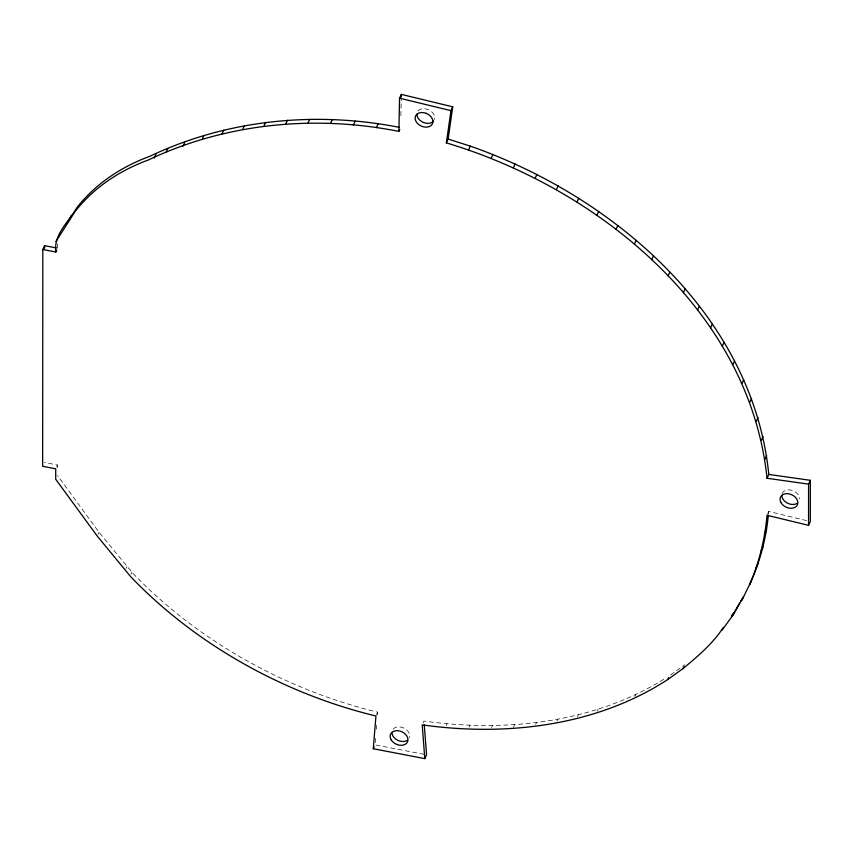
<?xml version="1.0" encoding="UTF-8"?>
<svg xmlns="http://www.w3.org/2000/svg" width="853" height="853" viewBox="0 0 853 853"><rect width="100%" height="100%" fill="white"/><g stroke="black" fill="none" stroke-linecap="round" stroke-linejoin="round"><path stroke-width="0.64" stroke-dasharray="4.26 3.2" d="M57.492 467.604L57.492 464.992L44.42 462.486M57.663 248.191L57.673 241.655M400.899 115.624L401.23 99.694M375.597 738.378L375.064 744.925L425.274 754.553M376.333 729.219L376.653 725.295M377.495 714.814L377.708 712.202A384.458 282.535 24.9 0 1 132.332 572.736L99.044 532.293L57.482 475.452M768.468 514.039L768.777 511.459L806.543 520.597M56.607 466.9L57.492 464.992M98.159 534.202L99.044 532.293M125.913 568.567L126.798 566.659M130.999 574.154L131.884 572.246M376.376 715.059L377.708 712.202M423.088 722.981L423.973 721.073C506.277 732.503 594.893 722.949 666.225 677.719M446.14 725.658L447.025 723.749M469.001 727.14L469.886 725.231M491.595 727.428L492.48 725.519M513.378 727.481L514.711 724.623M535.609 724.432L536.494 722.523M556.86 721.148L557.745 719.239M577.481 716.691L578.366 714.793M597.42 711.093L598.305 709.184M634.867 696.506L635.752 694.598M767.455 514.327L768.777 511.459M670.522 675L684.82 664.775M393.116 729.134A9.298 6.835 24.9 0 1 404.247 728.238A9.298 6.835 24.9 0 1 409.44 737.674M782.116 493.663A9.298 6.835 24.9 0 1 791.893 490.304A9.298 6.835 24.9 0 1 799.634 498.866M418.066 110.975A9.298 6.835 24.9 0 1 425.796 108.896L428.099 109.579A9.298 6.835 24.9 0 1 434.401 119.527"/><path stroke-width="1.28" d="M56.362 247.935L44.591 245.685L42.821 249.492L42.65 466.292L55.722 468.809L55.712 479.269L97.274 536.111L130.562 576.553A384.458 282.535 24.9 0 0 375.938 716.008L373.294 748.742L424.794 758.616L426.564 754.798L424.272 724.965M44.591 248.34L44.591 245.685M42.821 249.492L55.893 252.008C53.302 234.639 68.688 221.929 76.631 208.004A249.865 183.63 24.9 0 1 150 156.216C227.154 119.516 315.855 110.911 399.407 127.364M768.308 515.319C766.069 539.235 759.671 562.724 749.648 584.54C759.17 562.575 764.938 539.107 767.007 515.276L808.548 525.331L808.58 484.131L810.35 480.314L768.809 474.439L767.039 478.256L808.58 484.131M810.35 480.314L810.318 521.514L808.548 525.331M55.903 241.548L74.861 211.821A249.865 183.63 24.9 0 1 148.23 160.033C225.778 123.109 314.949 114.697 398.884 131.383L399.567 98.202L401.336 94.384L452.73 106.828L448.134 139.06L446.364 142.877C598.902 188.588 749.68 311.014 767.039 478.256M401.283 97.039L401.336 94.384M446.364 142.877L450.96 110.634L452.73 106.828M69.594 219.168L71.364 215.361M55.893 252.008L56.778 250.1M154.201 158.04L155.971 154.222M166.1 152.186L167.87 148.369M182.926 146.268L184.696 142.451M202.076 139.529L203.846 135.712M222.004 133.921L223.774 130.104M242.636 129.475L244.406 125.658M263.886 126.191L265.656 122.374M285.67 124.09L287.44 120.273M307.901 123.184L309.671 119.377M330.495 123.482L332.265 119.665M353.355 124.964L355.125 121.147M376.408 127.641L378.178 123.824M398.884 131.383L399.769 129.475M468.574 149.957L470.344 146.14C613.755 196.275 752.741 315.279 768.809 474.439M491.157 158.327L492.927 154.51M513.378 167.753L515.159 163.936M535.162 178.202L536.932 174.385M556.391 189.622L558.161 185.815M577.012 201.99L578.782 198.173M596.929 215.233L598.699 211.416M373.294 748.742L374.179 746.833M616.058 229.318L617.828 225.501M634.344 244.171L636.114 240.354M651.692 259.749L653.462 255.932M668.048 275.977L669.818 272.16M683.349 292.803L685.119 288.986M697.519 310.151L699.289 306.344M710.517 327.968L712.287 324.151M722.288 346.158L724.058 342.352M732.78 364.679L734.561 360.862M741.961 383.434L743.731 379.617M749.787 402.36L751.557 398.543M756.238 421.382L758.008 417.565M761.271 440.425L763.04 436.608M764.874 459.404L766.644 455.587M424.794 758.616L422.203 724.89C505.765 736.565 595.81 726.329 667.728 679.542L668.613 677.634M667.728 679.542L683.05 668.581L683.935 666.683M764.821 533.296L766.591 529.478M683.05 668.581C697.743 656.298 713.023 643.525 723.397 627.318M761.185 550.889L762.955 547.072M722.064 630.175L732.588 615.685L739.615 603.167M756.121 567.991L757.89 564.174M732.588 615.685L743.56 596.642L740.937 600.992M741.79 600.459L751.418 580.722M731.352 616.015L733.601 612.912M399.567 98.202L450.96 110.634M448.134 139.06L470.344 146.14M407.126 740.425A9.298 6.835 24.9 0 1 397.413 740.116A9.298 6.835 24.9 0 1 391.911 732.471M797.022 503.409A9.298 6.835 24.9 0 1 787.308 503.089A9.298 6.835 24.9 0 1 781.806 495.444M433.505 121.073A9.298 6.835 24.9 0 1 425.786 123.152L423.472 122.469A9.298 6.835 24.9 0 1 416.872 114.313M426.329 113.396L424.026 112.713A9.298 6.835 24.9 0 0 415.176 117.213A9.298 6.835 24.9 0 0 421.702 126.287L424.016 126.969A9.298 6.835 24.9 0 0 432.855 122.469A9.298 6.835 24.9 0 0 426.329 113.396M391.335 740.073A9.298 6.835 24.9 0 0 406.774 743.038A9.298 6.835 24.9 0 0 399.065 730.861A9.298 6.835 24.9 0 0 391.335 740.073M781.231 503.057A9.298 6.835 24.9 0 0 796.67 506.021A9.298 6.835 24.9 0 0 788.961 493.844A9.298 6.835 24.9 0 0 781.231 503.057"/></g></svg>
